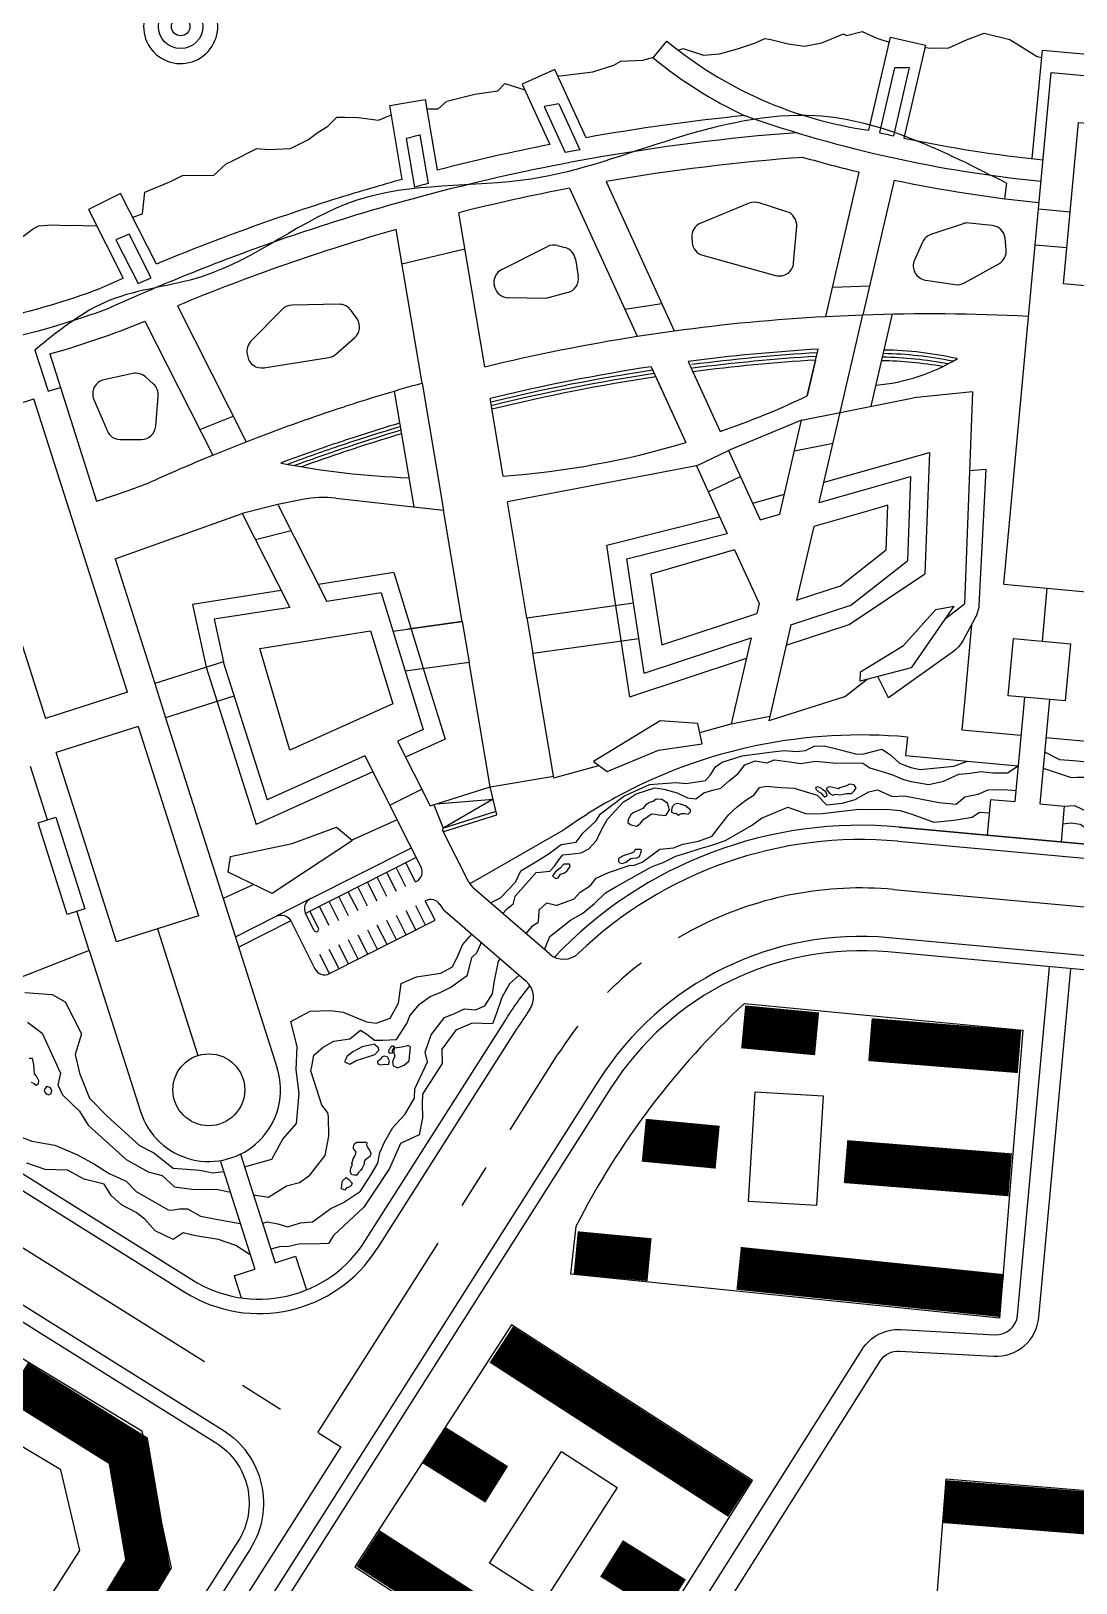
# Model space of a CAD drawing. Extents: x 30752 to 65014, y 26327 to 78956.
# Drawn here: x 32523.8 to 32815.2, y 27744.3 to 28177.2 of the extents above; entities that cross this region are included whole.
import ezdxf

# ---------------------------------------------------------------- set-up
doc = ezdxf.new("R2010")
doc.units = 0
doc.header["$MEASUREMENT"] = 0
doc.linetypes.add('CENTER', pattern=[2, 1.25, -0.25, 0.25, -0.25])
doc.linetypes.add('CONTINOUS', pattern=[0])
doc.layers.add('G-建筑', color=13, linetype='CONTINUOUS', true_color=0xe44444)
for name, color, linetype in [('G-绿化', 74, 'CONTINUOUS'), ('GH-中心线', 254, 'CENTER'), ('GH-道路红线', 1, 'CONTINOUS'), ('GH_水系', 152, 'CONTINUOUS'), ('jianzhu--pl', 1, 'CONTINUOUS'), ('支路', 34, 'CONTINUOUS')]:
    doc.layers.add(name, color=color, linetype=linetype)

msp = doc.modelspace()

# ---------------------------------------------------------------- linework, layer by layer
at = {"layer": 'G-建筑'}
for p, q in [((32684.19, 28135.23), (32703.19, 28093.58)), ((32684.19, 28135.23), (32703.19, 28093.58)), ((32745.45, 28097.62), (32754.79, 28137.86)), ((32764.54, 28135.65), (32755.83, 28098.09)), ((32795.88, 28134.74), (32795.34, 28130.44)), ((32674.05, 28133.38), (32692.88, 28092.07)), ((32674.05, 28133.38), (32692.88, 28092.07)), ((32650.36, 28083.58), (32643.13, 28126.53)), ((32724.14, 28129.16), (32710.59, 28123.58)), ((32734.59, 28126.82), (32726.88, 28129.28)), ((32632.88, 28079.02), (32625.67, 28121.85)), ((32736.51, 28112.55), (32737.36, 28122.68)), ((32783.78, 28123.46), (32774.8, 28120.44)), ((32791.91, 28122.95), (32785.48, 28123.65)), ((32655.12, 28110.7), (32667.83, 28117.09)), ((32670.69, 28117.37), (32672.75, 28116.8)), ((32708.12, 28119.59), (32708.22, 28118.22)), ((32772.42, 28118.28), (32770.22, 28113.32)), ((32795.79, 28116.2), (32795.46, 28119.39)), ((32675.64, 28113.61), (32676.45, 28108.8)), ((32711.14, 28114.66), (32731.45, 28109.03)), ((32784.14, 28106.94), (32793.75, 28112.29)), ((32773.27, 28107.74), (32781.59, 28106.48)), ((32653.13, 28105.81), (32653.05, 28106.12)), ((32673.56, 28104.27), (32667.4, 28102.59)), ((32747.33, 28105.72), (32757.7, 28106.18)), ((32564.68, 28100.55), (32583.83, 28062.65)), ((32593.87, 28099.57), (32585.18, 28090.69)), ((32609.75, 28100.99), (32596.66, 28100.77)), ((32614.75, 28096.92), (32613.1, 28099.28)), ((32667.4, 28102.59), (32656.91, 28102.82)), ((32689.43, 28099.65), (32699.73, 28101.16)), ((32555.62, 28096.31), (32574.52, 28058.92)), ((32745.45, 28097.62), (32755.83, 28098.09)), ((32749.5, 28070.79), (32755.83, 28098.09)), ((32758.11, 28072.53), (32764.09, 28098.32)), ((32608.85, 28087.06), (32614.09, 28091.61)), ((32692.88, 28092.07), (32703.19, 28093.58)), ((32524.91, 28088.23), (32528.66, 28076.71)), ((32529.08, 28087.13), (32542.14, 28046.09)), ((32584.13, 28087.04), (32584.28, 28086.37)), ((32588.81, 28083.27), (32606.85, 28086.12)), ((32528.66, 28076.71), (32532.05, 28077.79)), ((32552.22, 28081.67), (32544.19, 28079.92)), ((32558, 28078.72), (32555.73, 28080.74)), ((32632.88, 28079.02), (32638.85, 28043.55)), ((32541.35, 28074.45), (32545.03, 28065.74)), ((32558.62, 28066.96), (32559.33, 28075.4)), ((32625.14, 28076.79), (32630.58, 28044.48)), ((32749.5, 28070.79), (32769.96, 28074.91)), ((32786.43, 28076.54), (32769.96, 28074.91)), ((32786.43, 28076.54), (32784.16, 28017.46)), ((32570.89, 28066.09), (32580.21, 28069.82)), ((32738.73, 28068.63), (32749.5, 28070.79)), ((32743.67, 28045.66), (32749.5, 28070.79)), ((32738.73, 28068.63), (32718.39, 28060.24)), ((32732.66, 28042.47), (32738.73, 28068.63)), ((32548.72, 28063.3), (32554.63, 28063.3)), ((32574.52, 28058.92), (32583.83, 28062.65)), ((32709.38, 28055.91), (32718.39, 28060.24)), ((32718.39, 28060.24), (32727.22, 28040.89)), ((32736.74, 28060.07), (32747.51, 28062.23)), ((32709.38, 28055.91), (32656.7, 28045.91)), ((32709.38, 28055.91), (32717.97, 28037.07)), ((32744.99, 28051.36), (32774.38, 28059.6)), ((32774.38, 28059.6), (32773.11, 28025.78)), ((32712.7, 28048.63), (32721.71, 28052.96)), ((32756.75, 28049.46), (32769.13, 28052.93)), ((32769.13, 28052.93), (32768.24, 28029.44)), ((32725.12, 28045.49), (32733.96, 28048.05)), ((32743.67, 28045.66), (32756.75, 28049.46)), ((32592.7, 28045.11), (32582.75, 28042.62)), ((32599.56, 28046.5), (32592.7, 28045.11)), ((32592.7, 28045.11), (32606.35, 28018.1)), ((32608.87, 28046.91), (32638.85, 28043.55)), ((32644.07, 28012.52), (32638.85, 28043.55)), ((32662.15, 28013.53), (32656.7, 28045.91)), ((32547.28, 28029.95), (32582.75, 28042.62)), ((32582.75, 28042.62), (32595.98, 28016.45)), ((32684.37, 28033.76), (32715.86, 28041.69)), ((32727.22, 28040.89), (32732.66, 28042.47)), ((32596.4, 28037.78), (32586.45, 28035.3)), ((32690, 28030.02), (32717.97, 28037.07)), ((32547.28, 28029.95), (32558.35, 27995.18)), ((32686.65, 28018.75), (32684.37, 28033.76)), ((32691.6, 28019.44), (32690, 28030.02)), ((32625.04, 28026.13), (32603.99, 28022.79)), ((32625.04, 28026.13), (32633.87, 27997.34)), ((32752.04, 28011.69), (32773.11, 28025.78)), ((32752.43, 28017.1), (32768.24, 28029.44)), ((32593.61, 28021.14), (32568.87, 28017.21)), ((32568.87, 28017.21), (32572.72, 27999.76)), ((32621.53, 28020.51), (32606.35, 28018.1)), ((32621.53, 28020.51), (32628.85, 27996.64)), ((32662.15, 28013.53), (32691.87, 28017.67)), ((32690.79, 27991.5), (32686.65, 28018.75)), ((32694.84, 27998.11), (32691.6, 28019.44)), ((32735.77, 28011.6), (32752.43, 28017.1)), ((32778.8, 28013.29), (32784.16, 28017.46)), ((32595.98, 28016.45), (32574.9, 28013.11)), ((32574.9, 28013.11), (32577.51, 28001.28)), ((32624.81, 28009.84), (32644.07, 28012.52)), ((32644.07, 28012.52), (32628.82, 28010.4)), ((32767.19, 28005.83), (32776.18, 28015.82)), ((32781.21, 28016.76), (32769.25, 27999.57)), ((32776.18, 28015.82), (32781.21, 28016.76)), ((32735.77, 28011.6), (32729.56, 27984.84)), ((32734.44, 28005.89), (32752.04, 28011.69)), ((32663.81, 28003.66), (32693.37, 28007.78)), ((32694.84, 27998.11), (32724.65, 28007.94)), ((32724.65, 28007.94), (32719.1, 27983.99)), ((32755.14, 27998.42), (32767.19, 28005.83)), ((32577.51, 28001.28), (32558.35, 27995.18)), ((32572.64, 27999.73), (32586.6, 27955.87)), ((32577.4, 28001.25), (32589.66, 27962.73)), ((32628.22, 27998.7), (32645.98, 28001.18)), ((32651.84, 27966.35), (32645.98, 28001.18)), ((32669.67, 27968.87), (32663.81, 28003.66)), ((32690.79, 27991.5), (32723.33, 28002.23)), ((32769.25, 27999.57), (32755.02, 27995.87)), ((32628.85, 27996.64), (32633.22, 27982.41)), ((32633.87, 27997.34), (32639.29, 27979.67)), ((32750.74, 27991.53), (32756.99, 27996.39)), ((32755.02, 27995.87), (32755.14, 27998.42)), ((32580.44, 27991.72), (32561.38, 27985.65)), ((32750.74, 27991.53), (32729.56, 27984.84)), ((32561.38, 27985.65), (32577.42, 27935.26)), ((32633.22, 27982.41), (32626.03, 27979.17)), ((32699.3, 27984.81), (32680.68, 27973.48)), ((32709.79, 27984.08), (32699.3, 27984.81)), ((32711.03, 27978.4), (32709.79, 27984.08)), ((32710.34, 27981.56), (32719.1, 27983.99)), ((32626.03, 27979.17), (32635.17, 27961.09)), ((32639.29, 27979.67), (32628.29, 27974.7)), ((32698.78, 27976.64), (32711.03, 27978.4)), ((32616.91, 27975.05), (32589.66, 27962.73)), ((32616.91, 27975.05), (32625.94, 27957.18)), ((32684.55, 27970.68), (32698.78, 27976.64)), ((32528.46, 27957.2), (32523.72, 27972.09)), ((32619.17, 27970.58), (32586.6, 27955.87)), ((32669.67, 27968.87), (32682.22, 27972.36)), ((32680.68, 27973.48), (32684.55, 27970.68)), ((32635.17, 27961.09), (32651.84, 27966.35)), ((32625.94, 27957.18), (32613.35, 27951.49)), ((32596.68, 27950.56), (32609.05, 27955.15)), ((32609.05, 27955.15), (32613.46, 27951.4)), ((32579.46, 27946.94), (32596.68, 27950.56)), ((32613.46, 27951.4), (32591.12, 27936.64)), ((32578.8, 27942.58), (32579.46, 27946.94)), ((32585.97, 27939.12), (32577.42, 27935.26)), ((32591.12, 27936.64), (32578.8, 27942.58)), ((32540.07, 27920.71), (32536.59, 27931.66)), ((32540.07, 27920.71), (32515.13, 27910.93))]:
    msp.add_line(p, q, dxfattribs=at)
msp.add_lwpolyline([(32627.27, 28112.31), (32644.84, 28116.41)], dxfattribs=at)
for points in [[(32703.19, 28093.58, -0.02024), (32745.45, 28097.62, -0.02024)], [(32755.83, 28098.09, -0.021908), (32801.78, 28097.69)], [(32650.36, 28083.58, -0.02067), (32692.88, 28092.07, -0.02067)], [(32612.37, 28072.83, -0.010207), (32632.88, 28079.02, -0.010207)], [(32583.83, 28062.65, -0.011937), (32607.39, 28071.18, -0.0025), (32612.37, 28072.83)], [(32542.14, 28046.09, 0.013998), (32556.3, 28051.02, -0.009461), (32574.52, 28058.92)], [(32785.59, 28054.6), (32790.08, 28055.03), (32788.18, 28017.01, -0.097084), (32787.04, 28013.33), (32783.8, 28007.33, -0.114076), (32780.83, 28003.95), (32763.01, 27991.17), (32760.03, 27997.18)]]:
    msp.add_lwpolyline(points, format="xyb", dxfattribs=at)
for points in [[(32796.34, 27991.8), (32797.8, 28007.73), (32813.73, 28006.27), (32812.27, 27990.34)], [(32530.73, 27957.93), (32538.86, 27932.38), (32533.92, 27930.81), (32525.79, 27956.36)]]:
    msp.add_lwpolyline(points, close=True, dxfattribs=at)
msp.add_circle((32565.57, 28178.48), 2.59, dxfattribs=at)
for centre, radius, start, end in [((32779.74, 27582.55), 560.88, 94.1389, 99.8081), ((32841.94, 28499.56), 372.05, 253.9787, 256.4522), ((32841.94, 28499.56), 372.05, 257.9923, 264.2778), ((32779.74, 27582.55), 560.88, 100.8618, 104.0968), ((32725.67, 28125.46), 4, 72.3313, 112.377), ((32733.37, 28123.01), 4, 355.1921, 72.3313), ((32779.74, 27582.55), 560.88, 105.9441, 112.547), ((32712.11, 28119.88), 4, 112.377, 184.1679), ((32785.05, 28119.67), 4, 83.8207, 108.5916), ((32791.48, 28118.98), 4, 5.9582, 83.8207), ((32669.63, 28113.51), 4, 74.6153, 116.6746), ((32671.69, 28112.94), 4, 9.5726, 74.6153), ((32712.21, 28118.51), 4, 184.1679, 254.5028), ((32776.08, 28116.65), 4, 108.5916, 156.0283), ((32732.52, 28112.88), 4, 254.5028, 355.1921), ((32773.87, 28111.7), 4, 156.0283, 261.4025), ((32791.81, 28115.79), 4, 299.0763, 5.9582), ((32656.92, 28107.13), 4, 116.6746, 194.5895), ((32672.51, 28108.13), 4, 285.2638, 9.5726), ((32657, 28106.82), 4, 194.5895, 268.7578), ((32782.19, 28110.44), 4, 261.4025, 299.0763), ((32596.73, 28096.77), 4, 90.9428, 135.6318), ((32609.82, 28096.99), 4, 34.9117, 90.9428), ((32466.77, 28310.22), 231.63, 285.6066, 292.5564), ((32611.47, 28094.63), 4, 311.0018, 34.9117), ((32588.04, 28087.89), 4, 135.6318, 192.299), ((32588.19, 28087.22), 4, 192.299, 278.9805), ((32606.23, 28090.08), 4, 278.9805, 311.0018), ((32545.03, 28076.01), 4, 102.2509, 202.917), ((32553.07, 28077.76), 4, 48.3097, 102.2509), ((32555.34, 28075.73), 4, 355.1921, 48.3097), ((32548.72, 28067.3), 4, 202.917, 269.9883), ((32554.63, 28067.3), 4, 269.9883, 355.1921), ((32605.52, 28017.1), 30, 83.6073, 101.4649), ((32461.25, 28301.4), 345.98, 287.5951, 287.5973)]:
    msp.add_arc(centre, radius, start, end, dxfattribs=at)
msp.add_open_spline([(32795.88, 28134.74), (32778.43, 28143.63), (32748.63, 28158.8), (32702.08, 28147.83), (32661.67, 28132.08), (32612.72, 28136.64), (32579.59, 28107.22), (32545.17, 28104.69), (32531.55, 28093.63), (32524.91, 28088.23)], degree=3, knots=[0, 0, 0, 0, 56.526168, 96.538554, 137.887579, 187.115502, 235.159766, 261.49073, 286.61044, 286.61044, 286.61044, 286.61044], dxfattribs=at)
at = {"layer": 'G-绿化'}
for p, q in [((32697.33, 28169.75), (32701.15, 28174.38)), ((32764.6, 28166.9), (32760.42, 28148.86)), ((32768.73, 28166.99), (32764.32, 28147.98)), ((32804.75, 28127.57), (32808.31, 28165.66)), ((32808.31, 28165.66), (32832.21, 28163.48)), ((32666.97, 28156.12), (32672.81, 28143.32)), ((32671.01, 28156.9), (32676.86, 28144.08)), ((32628.5, 28147.19), (32630.78, 28133.65)), ((32634.66, 28134.68), (32632.38, 28148.22)), ((32795.17, 28022.92), (32804.75, 28127.57)), ((32804.75, 28127.57), (32813.64, 28126.76)), ((32551.21, 28120.55), (32547.52, 28118.97)), ((32547.52, 28118.97), (32553.7, 28106.75)), ((32557.39, 28108.32), (32551.21, 28120.55)), ((32803.84, 28117.61), (32812.73, 28116.8)), ((32553.7, 28106.75), (32557.39, 28108.32)), ((32740.31, 28075.44), (32743.33, 28088.49)), ((32696.76, 28083.56), (32706.41, 28062.41)), ((32707.09, 28085.03), (32715.99, 28065.5)), ((32708.39, 28082.17), (32715.99, 28065.5)), ((32742.63, 28085.44), (32740.31, 28075.44)), ((32698.06, 28080.73), (32706.41, 28062.41)), ((32655.5, 28053.07), (32651.86, 28074.69)), ((32758.4, 28043.69), (32742.11, 28038.97)), ((32762.82, 28044.93), (32758.4, 28043.69)), ((32762.35, 28032.46), (32762.82, 28044.93)), ((32742.11, 28038.97), (32737.35, 28018.44)), ((32720.03, 28032.54), (32696.72, 28025.73)), ((32720.03, 28032.54), (32726.88, 28017.53)), ((32749.56, 28022.47), (32762.35, 28032.46)), ((32696.72, 28025.73), (32699.71, 28006.03)), ((32737.35, 28018.44), (32749.56, 28022.47)), ((32726.88, 28017.53), (32726.24, 28014.78)), ((32699.71, 28006.03), (32726.24, 28014.78)), ((32550.72, 27992.75), (32527.85, 27985.47)), ((32553.76, 27983.22), (32530.89, 27975.95)), ((32553.76, 27983.22), (32570.56, 27930.41)), ((32768.22, 27980.25), (32767.75, 27975.1)), ((32547.69, 27923.14), (32530.89, 27975.95)), ((32767.75, 27975.1), (32799.11, 27972.23)), ((32632.6, 27944), (32625.94, 27957.18)), ((32638.96, 27954.94), (32653.53, 27959.6)), ((32639.26, 27953.99), (32653.78, 27958.62)), ((32645.92, 27939.82), (32638.63, 27954.31)), ((32672.14, 27954.17), (32646.2, 27939.33)), ((32601.71, 27935.11), (32629.9, 27949.36)), ((32765.56, 27951.2), (32860.87, 27942.48)), ((32631.09, 27939.88), (32631.28, 27939.97)), ((32668.45, 27919.76), (32647.35, 27937.99)), ((32570.56, 27930.41), (32547.69, 27923.14)), ((32602.78, 27926.34), (32600.38, 27931.08)), ((32604.01, 27926.96), (32601.61, 27931.7)), ((32636.51, 27929.17), (32633.78, 27934.56)), ((32639.32, 27931.71), (32661.91, 27912.19)), ((32436.64, 27906.81), (32566.78, 27825.4)), ((32722.79, 27905.97), (32800.39, 27898.5)), ((32620.52, 27837.76), (32659.4, 27899.01)), ((32800.39, 27898.5), (32793.95, 27818.2)), ((32674.42, 27830.47), (32675.82, 27843.76)), ((32620.39, 27837.56), (32620.52, 27837.76)), ((32793.95, 27818.2), (32674.42, 27830.47))]:
    msp.add_line(p, q, dxfattribs=at)
for points in [[(32757.5, 28149.55), (32763.51, 28175.5), (32773.26, 28173.24), (32767.25, 28147.34)], [(32803.05, 28141.62), (32805.88, 28171.91), (32835.76, 28169.18), (32832.99, 28139.62)], [(32678.62, 28147.44), (32669.92, 28166.52), (32660.83, 28162.37), (32668.5, 28145.54)], [(32627.37, 28135.83), (32623.91, 28156.41), (32633.77, 28158.07), (32637.08, 28138.41)], [(32811.8, 28106.67), (32815.93, 28151.74), (32821.9, 28151.19), (32817.78, 28106.12), (32811.8, 28106.67)], [(32558.8, 28112.19), (32548.82, 28131.92), (32539.9, 28127.41), (32549.58, 28108.25)], [(32495.65, 28086.65), (32527.85, 27985.47)], [(32516.1, 28071.87), (32524.67, 28074.6)], [(32550.72, 27992.75), (32524.67, 28074.6)], [(32795.17, 28022.92), (32819.07, 28020.73)], [(32807.12, 28021.82), (32805.78, 28007)], [(32644.07, 28012.52), (32645.98, 28001.18)], [(32662.15, 28013.53), (32663.81, 28003.66)], [(32786.1, 28011.59), (32784.21, 27990.9)], [(32558.35, 27995.18), (32561.38, 27985.65)], [(32784.21, 27990.9), (32783.42, 27982.32)], [(32800.85, 27991.38), (32798.21, 27962.27)], [(32807.82, 27990.75), (32805.18, 27961.63)], [(32719.1, 27983.99), (32729.86, 27986.13)], [(32783.42, 27982.32), (32799.89, 27980.81)], [(32806.5, 27976.19), (32810.61, 27973.98), (32814.59, 27973.76), (32818.27, 27973.36), (32822, 27974.8), (32825.26, 27976.36), (32826.83, 27979.1), (32829.02, 27980.03), (32830.56, 27979.51), (32833.74, 27978.58), (32835.6, 27975.6), (32839.09, 27972.51), (32842.29, 27971.93), (32845.77, 27970.64), (32848.56, 27971.37), (32852.69, 27973.23), (32856.47, 27974.69), (32861.52, 27972.39), (32865.9, 27972.51), (32869.96, 27972.14)], [(32806.86, 27980.17), (32823.26, 27978.67)], [(32651.97, 27934), (32651.97, 27934), (32654.78, 27935.42), (32658.94, 27939.75), (32660.4, 27942.96), (32665.05, 27945.76), (32668.29, 27947.83), (32671.7, 27950.31), (32675.86, 27950.97), (32677.77, 27953.55), (32681.33, 27956.79), (32682.62, 27958.81), (32689.13, 27963.8), (32696.29, 27967.01), (32703.63, 27967.57), (32706.51, 27967.29), (32708.99, 27967.68), (32711.95, 27968.17), (32713.33, 27969.75), (32714.72, 27971.92), (32716.62, 27973.29), (32722.17, 27975.05), (32730.59, 27976.19), (32733.86, 27976.49), (32737.28, 27976.21), (32739.82, 27976.51), (32742.23, 27977.73), (32745.02, 27977.86), (32747.74, 27977.13), (32754.14, 27975.52), (32756.11, 27975.62), (32761.09, 27976.88), (32763.5, 27975.34), (32766, 27973.02), (32769.21, 27971.79), (32771.83, 27971.24), (32781.14, 27972.11), (32785.04, 27973.52)], [(32651.84, 27966.35), (32669.59, 27969.34)], [(32623.88, 27961.26), (32632.8, 27965.77)], [(32653.78, 27958.62), (32651.84, 27966.35)], [(32636.21, 27961.41), (32638.81, 27954.86)], [(32636.96, 27961.65), (32652.69, 27962.97), (32638.96, 27954.94)], [(32666.99, 27921.02), (32668.54, 27924.67), (32674.3, 27929.18), (32677.71, 27931.15), (32680.97, 27933.81), (32684, 27936.86), (32687.22, 27938.72), (32697.03, 27944.13), (32700.17, 27945.32), (32703.64, 27947.02), (32707.04, 27948.04), (32710.41, 27949.21), (32713.7, 27950.07), (32717.54, 27951.41), (32724.8, 27955.62), (32727.54, 27957.67), (32734.85, 27960.7), (32740.1, 27958.87), (32744.43, 27958.94), (32754.74, 27960.17), (32763.37, 27960.02), (32766.18, 27959.76), (32769.76, 27958.65), (32775.65, 27956.53), (32781.25, 27957.09), (32786.29, 27957.9), (32788.3, 27959.35), (32791.05, 27959.09)], [(32791.4, 27962.89), (32790.49, 27952.94)], [(32791.4, 27962.89), (32798.2, 27962.27)], [(32805.18, 27961.63), (32811.99, 27961.02)], [(32811.99, 27961.01), (32811.08, 27951.06)], [(32811.54, 27956.03), (32813.93, 27956.37), (32816.38, 27955.97), (32819.31, 27954.1), (32821.88, 27953.5), (32824.61, 27954.46), (32826.27, 27957.04), (32828.56, 27958.76), (32833.85, 27958.19), (32836.5, 27956.25), (32838.38, 27954.22), (32845.8, 27951.81), (32852.81, 27950.96), (32857.86, 27951.48), (32861.27, 27952.01), (32862.89, 27952.14), (32867.8, 27951.6)], [(32631.25, 27946.68), (32600.38, 27931.08)], [(32628.41, 27938.52), (32625.71, 27943.88)], [(32631.09, 27939.88), (32628.39, 27945.23)], [(32620.38, 27934.46), (32617.68, 27939.82)], [(32623.06, 27935.82), (32620.35, 27941.17)], [(32625.74, 27937.17), (32623.03, 27942.53)], [(32577.42, 27935.26), (32592.48, 27887.94)], [(32601.71, 27935.11), (32592.23, 27930.32)], [(32612.35, 27930.4), (32609.64, 27935.76)], [(32615.03, 27931.76), (32612.32, 27937.11)], [(32617.7, 27933.11), (32615, 27938.47)], [(32607, 27927.7), (32604.29, 27933.05)], [(32609.67, 27929.05), (32606.97, 27934.41)], [(32628.47, 27925.11), (32625.77, 27930.46)], [(32631.15, 27926.46), (32628.44, 27931.82)], [(32633.83, 27927.81), (32631.12, 27933.17)], [(32559.13, 27926.77), (32570.38, 27891.43)], [(32596.26, 27928.99), (32581.75, 27921.66)], [(32620.44, 27921.05), (32617.73, 27926.4)], [(32623.12, 27922.4), (32620.41, 27927.76)], [(32625.8, 27923.75), (32623.09, 27929.11)], [(32583.4, 27860.4), (32591.01, 27862.52), (32594.1, 27868.14), (32597.92, 27872.43), (32598.63, 27880.88), (32597.75, 27887.47), (32598.1, 27893.93), (32596.32, 27900.97), (32601.69, 27903.81), (32607.31, 27903.99), (32610.93, 27903.5), (32617.39, 27900.86), (32620.12, 27900.42), (32623.95, 27901.89), (32626.33, 27906), (32627.02, 27911.57), (32631.34, 27913.39), (32638.14, 27914.38), (32641.41, 27916.21), (32642.95, 27919.42), (32644.15, 27922.31), (32646.74, 27925.3)], [(32612.41, 27916.99), (32609.7, 27922.34)], [(32615.09, 27918.34), (32612.38, 27923.7)], [(32617.76, 27919.69), (32615.06, 27925.05)], [(32540.07, 27920.71), (32554.36, 27875.81)], [(32607.05, 27914.28), (32604.35, 27919.64)], [(32609.73, 27915.63), (32607.02, 27920.99)], [(32659.97, 27913.87), (32657.3, 27911.42), (32655.1, 27907.63), (32653.66, 27903.23), (32652.55, 27900.24), (32646.87, 27900.42), (32642.29, 27898.51), (32638.43, 27893.23), (32638.53, 27889.23), (32633.02, 27880.66), (32632.91, 27877.96), (32632.97, 27874.09), (32632.11, 27869.33), (32626.86, 27866.92), (32623.85, 27859.89), (32619.05, 27852.78), (32616.68, 27849.1), (32608.23, 27841.19), (32606.81, 27838.98), (32602.19, 27838.82), (32598.87, 27838.87), (32595.72, 27838.12), (32593.13, 27838.05), (32590.72, 27837.39)], [(32522.11, 27909.05), (32529.74, 27908.47), (32533.39, 27906.39), (32537.88, 27897.48), (32536.18, 27891.76), (32537.4, 27886.52), (32540.12, 27879.53), (32545.08, 27874.49), (32554.12, 27866.32), (32558.07, 27864.31), (32563.46, 27860.05), (32570.94, 27859.44), (32574.53, 27858.71), (32577.53, 27859.06)], [(32584.93, 27835.8), (32580.95, 27838.42), (32576.13, 27840.13), (32569.71, 27841.13), (32566.3, 27841.94), (32563.52, 27840.13), (32558.48, 27842.56), (32555.58, 27845.81), (32553.12, 27847.62), (32549.06, 27849.77), (32546.32, 27852.34), (32544.21, 27855.55), (32538.62, 27856.94), (32533.98, 27859.46), (32527.74, 27859.65), (32522.63, 27861.43)], [(32576.56, 27862.13), (32586.21, 27831.8)], [(32582.27, 27863.95), (32591.93, 27833.62)], [(32591.93, 27833.62), (32597.64, 27835.44)], [(32597.64, 27835.44), (32600.63, 27826.04)], [(32580.49, 27829.98), (32586.21, 27831.8)], [(32580.49, 27829.98), (32582.45, 27823.83)], [(32682.09, 27704.51), (32725.04, 27772.91), (32657.86, 27816.3), (32614.14, 27748.8), (32682.09, 27704.51)], [(32775.47, 27728.89), (32815.79, 27725.65), (32962.74, 27715.63), (32969.05, 27794.21), (32857.26, 27803.19), (32854.36, 27767.07), (32778.97, 27773.22), (32775.47, 27728.89)], [(32525.54, 27734.77), (32537.44, 27753.39), (32532.15, 27775.91), (32515.12, 27786), (32495.28, 27752.85), (32525.54, 27734.77), (32525.54, 27734.77)]]:
    msp.add_lwpolyline(points, dxfattribs=at)
for points in [[(32668.5, 28145.54, 0.01404), (32637.08, 28138.41, 0.01404)], [(32679.68, 28141.54, 0.018528), (32638.57, 28132.6, 0.01404)], [(32627.37, 28135.83, 0.008124), (32609.48, 28130.58, 0.007899)], [(32609.48, 28130.58, 0.0235), (32558.8, 28112.19, 0.02334)], [(32638.57, 28132.6, 0.0125), (32611.26, 28124.85, 0.008124)], [(32611.26, 28124.85, 0.0235), (32561.11, 28106.65, 0.0235)], [(32549.58, 28108.25, 0.003157), (32542.96, 28105.3, -0.034051), (32514.44, 28096.85, -0.034051)], [(32561.11, 28106.65, 0.007613), (32545.25, 28099.75, -0.033693), (32516.27, 28091.12, -0.033693)], [(32580.82, 27924.55), (32592.23, 27930.32, -0.414214), (32596.26, 27928.99), (32603.02, 27915.61, 0.414214), (32607.05, 27914.28), (32636.51, 27929.17)]]:
    msp.add_lwpolyline(points, format="xyb", dxfattribs=at)
for points in [[(32624.75, 27989.56), (32596.02, 27976.58), (32587.69, 28005.01), (32618.51, 28009.9)], [(32744.77, 27880.15), (32742.9, 27849.6), (32723.95, 27850.76), (32725.82, 27881.32)], [(32481.37, 27831.2), (32554.73, 27786.72), (32562.89, 27748.56), (32503.45, 27650.27), (32455.48, 27681), (32421.28, 27734.23)], [(32671.73, 27781.01), (32687.34, 27770.98), (32667.3, 27739.79), (32651.69, 27749.82)]]:
    msp.add_lwpolyline(points, close=True, dxfattribs=at)
msp.add_circle((32573.42, 27881.88), 10.03, dxfattribs=at)
for centre, radius, start, end in [((32773.36, 28261.9), 113.47, 230.4778, 261.9653), ((32773.36, 28261.9), 119.47, 230.4778, 245.0311), ((32779.74, 27582.55), 584.55, 91.07937, 91.48405), ((32779.74, 27582.55), 584.55, 100.71934, 101.12271), ((32779.74, 27582.55), 573.88, 95.68143, 100.14856), ((32839.72, 28485.6), 351.94, 250.6192, 264.4103), ((32779.74, 27582.55), 584.55, 104.60095, 104.99466), ((32779.74, 27582.55), 567.88, 94.2705, 100.1486), ((32841.94, 28499.56), 360.05, 256.9132, 257.5498), ((32841.94, 28499.56), 360.05, 258.0272, 264.2766), ((32779.74, 27582.55), 570.88, 100.3821, 100.7957), ((32779.74, 27582.55), 570.88, 104.7221, 105.1254), ((32774.22, 27573.73), 515.68, 93.4339, 97.4803), ((32774.22, 27573.73), 514.68, 93.4668, 97.3775), ((32774.22, 27573.73), 513.68, 93.4999, 97.3775), ((32760.15, 27986.29), 99.94, 78.8328, 89.3482), ((32760.15, 27986.29), 100.94, 78.1531, 89.2233), ((32760.15, 27986.29), 101.94, 77.5317, 89.101), ((32774.22, 27573.73), 515.68, 98.6388, 103.7264), ((32774.22, 27573.73), 514.68, 98.6071, 103.7345), ((32774.22, 27573.73), 512.68, 93.5332, 97.3775), ((32754.52, 28131.99), 53.81, 275.2845, 300.9083), ((32760.15, 27986.29), 98.94, 79.5813, 89.4756), ((32774.22, 27573.73), 513.68, 98.5753, 103.7427), ((32774.22, 27573.73), 512.68, 98.5434, 103.7508), ((32638.28, 28290.3), 237.86, 289.0692, 295.3996), ((32774.22, 27573.73), 515.68, 106.6294, 107.9747), ((32774.22, 27573.73), 514.68, 106.6432, 107.9747), ((32774.22, 27573.73), 513.68, 106.6571, 107.9747), ((32774.22, 27573.73), 512.68, 106.671, 107.9747), ((32774.22, 27573.73), 515.68, 108.5404, 110.5172), ((32774.22, 27573.73), 514.68, 108.5404, 110.3325), ((32774.22, 27573.73), 513.68, 108.5404, 110.1425), ((32774.22, 27573.73), 515.68, 107.9747, 108.5404), ((32774.22, 27573.73), 514.68, 107.9747, 108.5404), ((32774.22, 27573.73), 513.68, 107.9747, 108.5404), ((32774.22, 27573.73), 512.68, 107.9747, 108.5404), ((32638.28, 28290.3), 237.86, 274.1498, 286.6438), ((32638.28, 28290.3), 237.86, 259.1428, 267.8129), ((32774.22, 27573.73), 512.68, 108.5404, 109.9469), ((32755.22, 27838.17), 142.68, 84.7707, 118.648), ((32755.22, 27838.17), 142.68, 118.648, 125.6101), ((32639.11, 27954.47), 0.5, 107.7035, 287.7035), ((32755.22, 27838.17), 113.5, 84.7707, 133.8878), ((32629.93, 27942.65), 3, 296.8152, 26.8152), ((32651.28, 27942.53), 6, 206.8152, 229.1693), ((32603.06, 27932.43), 3, 116.8152, 206.8152), ((32635.3, 27931.91), 3.06, 32.3832, 119.8849), ((32643.24, 27936.25), 6, 206.8152, 229.1693), ((32603.39, 27926.65), 0.687, 206.8152, 26.8152), ((32672.37, 27924.3), 6, 229.1693, 313.8878), ((32657.99, 27907.65), 6, 324.4509, 49.1693), ((32873.66, 27743.21), 221.93, 132.8306, 153.0606), ((32755.22, 27838.17), 113.5, 144.4509, 147.5907), ((32573.42, 27881.88), 20, 314.3983, 17.6547), ((32573.42, 27881.88), 20, 197.6547, 314.3983), ((32587.46, 27858.47), 39, 237.9747, 327.5907)]:
    msp.add_arc(centre, radius, start, end, dxfattribs=at)
at = {"layer": 'GH-中心线', "ltscale": 50}
msp.add_lwpolyline([(31332.26, 28581.65), (32610.2, 27782.32), (32436.18, 27508.22)], dxfattribs=at)
msp.add_lwpolyline([(32603.84, 27786.3), (32670.79, 27891.77, -0.281182), (32764.33, 27937.76), (33019.1, 27914.44)], format="xyb", dxfattribs=at)
at = {"layer": 'GH-道路红线'}
for points in [[(32290.42, 27581.98, -0.11598), (32120.9, 27650.3, -0.089134), (32021.69, 27750.8, 0.102539), (31946.75, 27822.78), (31934.76, 27830.31, -0.413638), (31927.18, 27863.36), (32054.98, 28067.68, -0.414214), (32108.73, 28080.06), (32319.36, 27948.31), (32577.39, 27786.92, -0.416178), (32584.92, 27753.71), (32447.12, 27536.64, -0.412827), (32414.09, 27529.19), (32387.79, 27545.71, 0.102539)], [(32291.02, 27585.93, -0.11598), (32123.21, 27653.57, -0.089134), (32024.99, 27753.06, 0.102539), (31948.88, 27826.17), (31936.89, 27833.7, -0.413638), (31930.57, 27861.24), (32058.37, 28065.56, -0.414214), (32106.6, 28076.67), (32317.24, 27944.92), (32575.27, 27783.53, -0.416178), (32581.55, 27755.85), (32443.74, 27538.79, -0.412827), (32416.22, 27532.57), (32389.92, 27549.1, 0.102539)], [(32682.19, 27884.53), (32457.4, 27530.45, 0.415601), (32464.9, 27497.27), (32727.43, 27332.34, 0.414789), (32760.54, 27339.94), (32975.02, 27682.83, 0.117455), (32987.82, 27720.82), (33000.87, 27863.39, 0.414214), (32965.59, 27905.78), (32763.1, 27924.31, 0.281182)]]:
    msp.add_lwpolyline(points, format="xyb", close=True, dxfattribs=at)
msp.add_lwpolyline([(32866.87, 27945.95), (32765.93, 27955.18), (32866.87, 27945.95)], close=True, dxfattribs=at)
for points in [[(32685.57, 27882.39), (32460.78, 27528.31, 0.415601), (32467.03, 27500.65), (32729.56, 27335.73, 0.414789), (32757.15, 27342.06), (32971.63, 27684.95, 0.117455), (32983.84, 27721.18), (32996.89, 27863.75, 0.414214), (32965.22, 27901.8), (32762.74, 27920.33, 0.281182), (32685.57, 27882.39)], [(32617.14, 27839.9), (32656.02, 27901.15, -0.025642), (32662.99, 27910.97, -0.025642)]]:
    msp.add_lwpolyline(points, format="xyb", dxfattribs=at)
msp.add_lwpolyline([(32433.96, 27913.2), (32568.71, 27828.92)], dxfattribs=at)
for centre, radius, start, end in [((32755.22, 27838.17), 117.5, 84.7707, 136.6233), ((32587.46, 27858.47), 35, 237.5951, 327.9703)]:
    msp.add_arc(centre, radius, start, end, dxfattribs=at)
at = {"layer": 'GH_水系'}
msp.add_lwpolyline([(32565.47, 28245.33, -0.141224), (32568.01, 28188.53, 5.042655), (32574.39, 28183.88, 0.177028), (32583.96, 28243.64)], format="xyb", dxfattribs=at)
for points in [[(32704.29, 28171.88), (32705.66, 28172.33), (32711.39, 28170.51), (32715.87, 28170.88), (32720.83, 28172.22), (32725.9, 28173.96), (32728.51, 28175.1), (32730.17, 28174.87), (32734.94, 28173.6), (32739.51, 28173.02), (32744.39, 28173.94), (32750.42, 28176.39), (32751.27, 28176), (32755.61, 28177.11), (32759.75, 28175.19), (32763.19, 28174.11)], [(32773.12, 28172.66), (32774.83, 28172.43), (32779.78, 28172.48), (32784.69, 28174.74), (32789.62, 28176.57), (32796.84, 28174.84), (32804.42, 28170.08), (32805.69, 28169.8)], [(32670.77, 28164.67), (32672.23, 28164.85), (32680.53, 28165.86), (32686.38, 28167.67), (32688.28, 28168.8), (32694.41, 28169.12), (32697.48, 28169.94)], [(32634.19, 28155.55), (32637.34, 28155.55), (32639.82, 28157.62), (32647.59, 28159.56), (32654.06, 28160.53), (32655.96, 28162.59), (32661.54, 28160.8)], [(32552.19, 28125.26), (32554.91, 28126.25), (32555.56, 28132.28), (32557.81, 28133.16), (32562.58, 28135.19), (32566.06, 28136.88), (32574.78, 28136.98), (32578.24, 28140.16), (32579.82, 28140.89), (32586.79, 28144.48), (32590.01, 28144.2), (32596.21, 28144.41), (32601.22, 28146.96), (32603.66, 28148.78), (32606.59, 28150.7), (32609.09, 28153.15), (32611.37, 28153.19), (32615.05, 28153.07), (32620.71, 28152.37), (32624.33, 28153.86)], [(32511.65, 28115.51), (32512.15, 28115.51), (32517.74, 28117.02), (32524.53, 28122.14), (32526.01, 28122.85), (32529.63, 28123.14), (32534.2, 28122.94), (32536.81, 28123.03), (32539.79, 28122.84), (32542.13, 28123)], [(32659.7, 27936.86), (32664.7, 27942.5), (32665.86, 27942.59), (32668.5, 27942.82), (32669.86, 27944.3), (32670.99, 27946.05), (32672.12, 27947.39), (32674.09, 27947.65), (32677.3, 27947.93), (32679.41, 27949.06), (32681.5, 27951.45), (32682.31, 27953.13), (32683.49, 27955.41), (32684.59, 27957.33), (32689.08, 27962.17), (32690.64, 27963.1), (32692.62, 27964.45), (32697.81, 27966.08), (32700.33, 27965.71), (32703.99, 27964.73), (32706.95, 27963.3), (32709.22, 27963.05), (32711.51, 27964.71), (32714.3, 27965.53), (32716.19, 27966.05), (32718.59, 27968.16), (32721.04, 27970.06), (32722.94, 27972.49), (32725.76, 27973.63), (32729.06, 27973.08), (32731.2, 27973.96), (32735.35, 27973.38), (32738.52, 27972.91), (32742.61, 27973.58), (32748.34, 27973.03), (32751.71, 27973.12), (32755.77, 27972.95), (32757.74, 27971.68), (32763.86, 27969.83), (32767.13, 27968.43), (32769.26, 27967.89), (32774.2, 27967.03), (32778.31, 27967.93), (32782.55, 27969.96), (32785.85, 27970.16), (32788.71, 27970.63), (32792.05, 27970.31), (32796.11, 27970.3), (32799.11, 27972.23)], [(32806.08, 27971.59), (32813.87, 27968.97), (32815.5, 27969.12), (32819.77, 27969.11), (32822.44, 27969.79), (32829.29, 27972.74), (32833.2, 27970.57), (32837.92, 27970.45), (32843.54, 27968.54), (32848.2, 27966.74), (32852.49, 27968.09), (32856.52, 27968.24), (32865.89, 27966.83), (32869.38, 27965.8)], [(32670.26, 27933.24), (32675.34, 27935.15), (32677, 27936.99), (32679.9, 27938.87), (32681.45, 27940.9), (32684.92, 27942.53), (32690.95, 27944.58), (32691.83, 27944.43), (32694.27, 27945.4), (32699.15, 27949.03), (32702.98, 27949.35), (32705.61, 27950.43), (32710, 27951.24), (32713.81, 27952.66), (32715.41, 27954.77), (32718.42, 27958.67), (32720.75, 27960.8), (32723.15, 27962.64), (32725.46, 27964.18), (32727.01, 27966.2), (32728.92, 27966.55), (32732.9, 27966.16), (32736.69, 27966.02), (32738.81, 27965.33), (32743.06, 27964.05), (32745.7, 27961.38), (32750.1, 27961.82), (32753.64, 27962.81), (32757.44, 27964.96), (32759.88, 27965.57), (32763.98, 27963.66), (32767.47, 27963.83), (32777.1, 27962.02), (32781.85, 27961.51), (32784.27, 27963.58), (32788.01, 27964.32), (32790.76, 27965.57), (32795.16, 27965.65), (32798.48, 27965.34)], [(32811.99, 27961.01), (32814.84, 27961.17), (32818.91, 27959.24), (32822.13, 27959.73), (32825.32, 27962.3), (32830.92, 27963.82), (32833.88, 27963.63), (32836.92, 27961.17), (32840.17, 27960.11), (32844.44, 27957.7), (32846.87, 27956.14), (32849.6, 27955.07), (32852.78, 27955.76), (32855.76, 27956.41), (32859.91, 27957), (32862.7, 27957.08), (32868.38, 27956.79)], [(32659.7, 27936.86), (32658.73, 27935.77), (32658.16, 27933.56), (32656.37, 27932.12), (32655.42, 27931.02)], [(32670.26, 27933.24), (32667.6, 27933.92), (32665.43, 27932.01), (32665.34, 27929.98), (32665.15, 27928.42), (32663.51, 27927.45), (32661.82, 27925.49)], [(32585.88, 27852.6), (32590.1, 27851.89), (32595.07, 27855.07), (32598.7, 27855.99), (32601.55, 27858.07), (32603.84, 27860.94), (32605.85, 27863.59), (32606.85, 27868.97), (32606.82, 27874.45), (32606.61, 27875.41), (32604.98, 27877.55), (32601.87, 27887.2), (32602.11, 27888.42), (32602.75, 27891.55), (32605.27, 27893.76), (32608.24, 27895.41), (32612.76, 27896.06), (32615.72, 27898.53), (32617.46, 27897.41), (32619.66, 27895.72), (32621.83, 27895.69), (32625.79, 27895.89), (32628.65, 27900.34), (32629.5, 27902.52), (32632.13, 27905.75), (32635.15, 27907.91), (32637.75, 27908.97), (32640.92, 27910.49), (32645.52, 27913.82), (32646.78, 27918.76), (32648.16, 27920.05), (32649.14, 27922.43), (32649.4, 27923)], [(32588.41, 27844.66), (32589.81, 27845.07), (32592.67, 27844.52), (32595.5, 27843.66), (32598.97, 27844.81), (32602.34, 27845.05), (32607.46, 27848.74), (32610.99, 27850.48), (32615.7, 27853.56), (32618.7, 27858.22), (32620.56, 27861.37), (32621.07, 27864.41), (32622.55, 27867.47), (32624.74, 27871.37), (32628.05, 27875.03), (32630.81, 27879.57), (32630.84, 27882.13), (32634.4, 27889.67), (32633.72, 27892.36), (32635.4, 27897.22), (32639.14, 27902.05), (32641.75, 27903.1), (32644.69, 27904.43), (32647.77, 27904.22), (32650.38, 27905.27), (32652.57, 27908.68), (32652.97, 27911.8), (32654.22, 27917.75), (32654.67, 27918.45)], [(32522.83, 27900.78), (32526.96, 27897.63), (32532.09, 27886.47), (32531.28, 27883.3), (32532.65, 27880.46), (32537.38, 27875.95), (32538.09, 27874.75), (32539.74, 27871.97), (32550.38, 27862.42), (32556.52, 27858.97), (32560.44, 27857.98), (32563.81, 27854.81), (32568.66, 27854.12), (32572.56, 27854.07), (32575.54, 27854.12), (32579, 27853.37), (32579.35, 27853.34)], [(32523.85, 27884.01), (32524.71, 27883.62), (32525.29, 27883.21), (32525.92, 27883.66), (32525.99, 27884.4), (32525.41, 27885.7), (32524.84, 27886.3), (32524.7, 27887.68), (32524.62, 27888.97), (32524.23, 27890.6), (32523.3, 27890.65)], [(32518.62, 27869.7), (32524.11, 27867.55), (32530.49, 27866.42), (32536.8, 27863.75), (32541.55, 27861.15), (32545.61, 27858.54), (32550.4, 27856.38), (32553.13, 27853.48), (32562.07, 27848.44), (32562.97, 27848.34), (32565.25, 27848.64), (32567.5, 27848.64), (32571.07, 27846.67), (32575.47, 27845.77), (32579.53, 27845.09), (32582.13, 27844.6)]]:
    msp.add_lwpolyline(points, dxfattribs=at)
for points in [[(32745.8, 27964.34), (32745.46, 27965), (32744.52, 27965.62), (32744.21, 27966), (32743.15, 27966.43), (32742.64, 27966.21), (32742.78, 27965.68), (32743.36, 27965.1), (32744.21, 27964.63), (32744.63, 27964.08), (32745.25, 27963.57), (32745.49, 27963.69), (32745.84, 27963.83)], [(32753.39, 27965.28), (32753.95, 27966.06), (32753.39, 27966.95), (32752.13, 27967.16), (32751.29, 27966.7), (32749.39, 27966.12), (32749.05, 27965.81), (32747.45, 27966.23), (32746.41, 27966.37), (32745.57, 27965.9), (32745.91, 27965.29), (32746.64, 27964.55), (32747.44, 27964.04), (32748.26, 27964.38), (32749.4, 27964.18), (32750.35, 27964.3), (32751.24, 27964.53), (32752.62, 27964.51)], [(32701.85, 27960.01), (32701.36, 27961.8), (32699.78, 27962.81), (32698.22, 27962.98), (32697.35, 27962.34), (32696.29, 27962), (32695.2, 27961.31), (32694.46, 27960.3), (32691.74, 27959.09), (32691.12, 27958.56), (32690.32, 27957.31), (32690.25, 27956.34), (32691.17, 27955.75), (32692.77, 27955.37), (32693.82, 27956.27), (32694.66, 27957.3), (32695.84, 27958.12), (32696.87, 27958.85), (32698.01, 27958.76), (32698.8, 27958.53), (32699.99, 27958.51), (32700.85, 27958.42)], [(32706.9, 27960.6), (32706.61, 27960.98), (32704.99, 27961.54), (32704.13, 27961.73), (32703.37, 27961.55), (32702.62, 27960.83), (32702.42, 27959.9), (32702.44, 27959.32), (32703.24, 27958.95), (32703.64, 27959.05), (32704.36, 27958.51), (32705.25, 27958.94), (32706.2, 27958.98), (32707.12, 27958.75), (32707.76, 27959.4), (32707.77, 27959.95)], [(32694, 27948.25), (32694.04, 27948.84), (32693.82, 27948.93), (32692.36, 27948.92), (32691.9, 27948.2), (32690.75, 27947.72), (32689.52, 27947.28), (32688.75, 27947.04), (32687.68, 27946.34), (32687.64, 27945.58), (32688.02, 27945.22), (32688.82, 27944.98), (32689.69, 27945.38), (32691.07, 27946.39), (32691.66, 27946.52), (32692.76, 27946.59), (32693.5, 27946.95)], [(32674.2, 27944.19), (32674.01, 27944.84), (32672.44, 27944.85), (32671.42, 27943.67), (32670.12, 27942.72), (32669.31, 27941.54), (32670.08, 27940.83), (32670.83, 27941.04), (32671.52, 27941.99), (32672.44, 27942.27), (32673.28, 27942.82)], [(32619.82, 27894.31), (32619.71, 27894.58), (32616.17, 27893.89), (32615.01, 27893.23), (32613.59, 27892.5), (32611.93, 27891.19), (32611.51, 27890.27), (32611.28, 27889.65), (32612.78, 27889.04), (32614.51, 27890.08), (32618.09, 27891.15), (32619.75, 27891.69), (32620.83, 27892.89), (32620.71, 27893.58)], [(32624.75, 27894.01), (32624.54, 27894.01), (32624.13, 27893.68), (32623.87, 27893.34), (32623.61, 27892.98), (32623.53, 27892.44), (32623.95, 27892.12), (32624.62, 27892.2), (32624.65, 27892.54), (32624.65, 27892.75), (32624.65, 27892.95), (32624.88, 27893.29), (32625.04, 27893.55), (32625.16, 27893.86), (32625.16, 27893.96)], [(32627.24, 27893.81), (32625.24, 27893.47), (32625.13, 27893.31), (32624.93, 27892.47), (32625.32, 27891.39), (32624.69, 27889.68), (32624.83, 27888.57), (32626.05, 27888.04), (32627.93, 27888.71), (32629.29, 27889.92), (32629.44, 27892.05), (32629.68, 27893.85), (32629.05, 27894.23), (32628.86, 27894.14)], [(32623.13, 27891.1), (32622.36, 27891.29), (32621.75, 27891.06), (32621.37, 27890.45), (32621.03, 27890.14), (32620.5, 27889.8), (32620.57, 27889.08), (32621.26, 27888.85), (32622.36, 27889.04), (32623.51, 27888.96), (32623.85, 27889.99), (32623.55, 27890.49), (32623.47, 27890.75)], [(32527.81, 27882.2), (32527.53, 27881.87), (32527.67, 27881.25), (32528.09, 27880.73), (32528.76, 27880.45), (32529.46, 27880.83), (32529.66, 27881.78), (32529.17, 27882.55), (32528.2, 27882.83)], [(32615.33, 27867.26), (32617.35, 27867.27), (32617.51, 27867.03), (32617.44, 27866.43), (32617.73, 27865.71), (32618.22, 27865.01), (32618.57, 27864.2), (32618.42, 27863.41), (32617.74, 27862.79), (32617.03, 27862.3), (32616.71, 27861.66), (32616.7, 27861.16), (32616.35, 27860.36), (32616.21, 27860.06), (32615.75, 27859.32), (32615.21, 27858.8), (32614.66, 27858.07), (32613.92, 27858.04), (32613.28, 27858.16), (32612.95, 27858.84), (32612.89, 27859.42), (32613, 27860.06), (32613.46, 27861.01), (32613.27, 27861.29), (32613.36, 27861.56), (32613.72, 27862.65), (32614.25, 27863.58), (32614.54, 27864.48), (32614.34, 27864.76), (32613.97, 27865.2), (32613.81, 27865.44), (32613.75, 27865.82), (32613.87, 27866.45), (32614.02, 27866.84), (32614.63, 27867.26)], [(32612.48, 27856.87), (32613.44, 27855.87), (32613.09, 27855.1), (32612.28, 27854.62), (32611.84, 27854.5), (32611.37, 27853.91), (32610.45, 27854.23), (32610.5, 27855.41), (32610.74, 27856.45), (32611.69, 27857.37)]]:
    msp.add_lwpolyline(points, close=True, dxfattribs=at)
msp.add_circle((32565.57, 28178.48), 6.18, dxfattribs=at)
msp.add_circle((32565.57, 28178.48), 6.18, dxfattribs=at)
at = {"layer": 'jianzhu--pl', "const_width": 12}
for points in [[(32722.43, 27899.43), (32743.05, 27897.48)], [(32757.78, 27895.87), (32799.51, 27892.52)], [(32694.72, 27867.81), (32715.33, 27865.86)], [(32750.97, 27861.85), (32796.91, 27858.16)], [(32675.73, 27836.44), (32696.34, 27834.49)], [(32794.59, 27824.48), (32721.17, 27832.07)], [(32654.96, 27810.81), (32721.47, 27767.81)], [(32519.78, 27800.68), (32550.95, 27781.2), (32556.36, 27749.56), (32547.9, 27735.69)], [(32636.17, 27782.78), (32653.72, 27771.8)], [(32778.6, 27767.01), (32840.25, 27762.06)], [(32617.84, 27753.96), (32685.57, 27710.11)], [(32685.72, 27751.17), (32703.27, 27740.19)]]:
    msp.add_lwpolyline(points, dxfattribs=at)
at = {"layer": '支路'}
for points in [[(32520.84, 27622.92), (32600.28, 27574.28, 0.410269), (32616.7, 27578.11), (32760.65, 27806.22, -0.272318), (32766.06, 27809.01), (32792.28, 27807.55, 0.403816), (32804.9, 27818.44), (32813.8, 27915.66)], [(32523.98, 27628.04), (32603.41, 27579.39, 0.410269), (32611.62, 27581.31), (32755.58, 27809.43, -0.272318), (32766.4, 27815), (32792.62, 27813.54, 0.403816), (32798.93, 27818.99), (32807.82, 27916.2)]]:
    msp.add_lwpolyline(points, format="xyb", dxfattribs=at)

doc.saveas('drawing.dxf')
